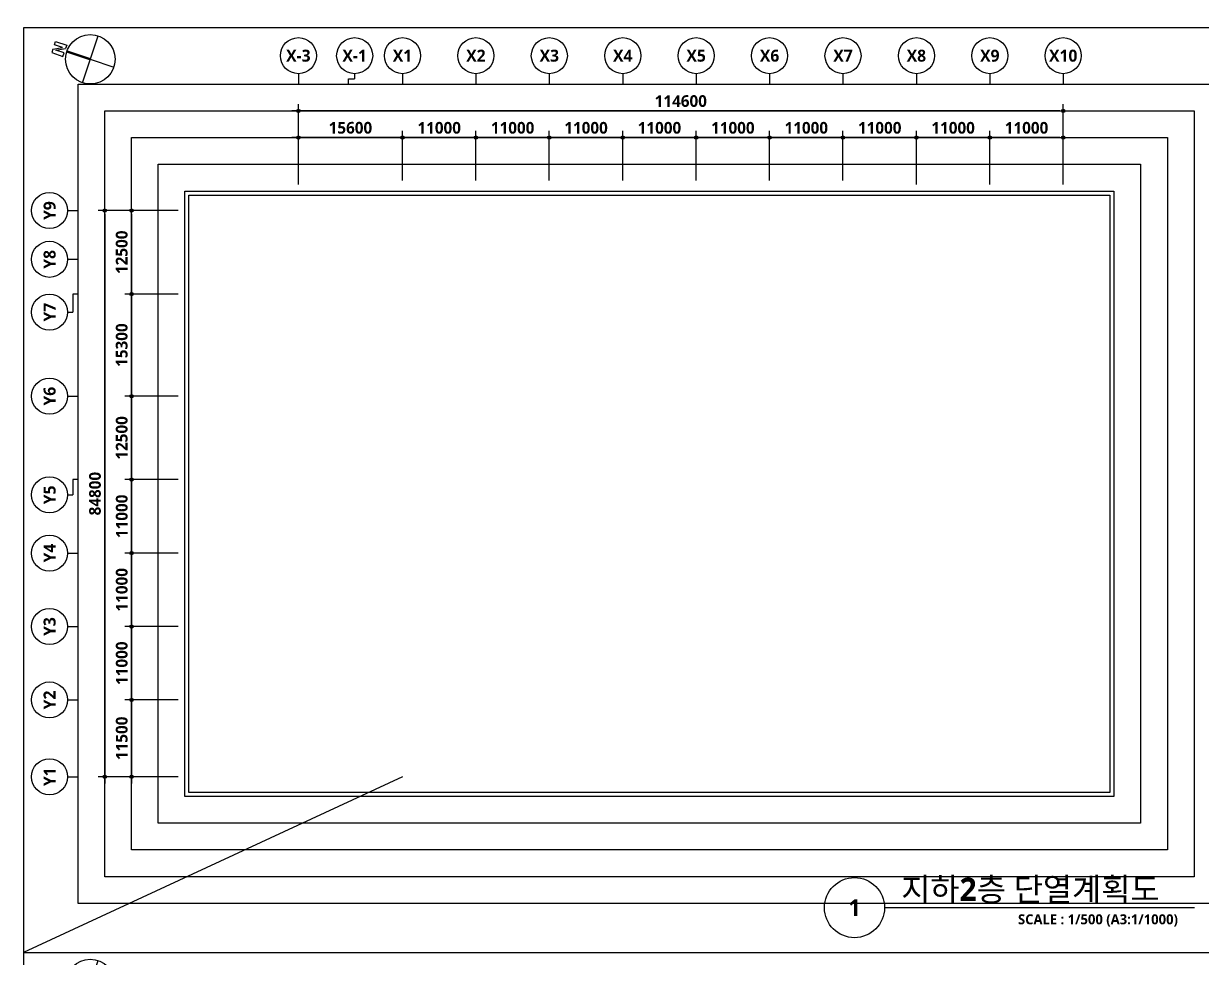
# Model space of a CAD drawing. Header units: millimetres. Extents: x 15454 to 832298, y 124519 to 402165.
# Drawn here: x 15454 to 191935, y 262288 to 402165 of the extents above; entities that cross this region are included whole.
import ezdxf
from ezdxf.enums import TextEntityAlignment as Align

# ---------------------------------------------------------------- set-up
doc = ezdxf.new("R2010")
doc.units = ezdxf.units.MM
doc.header["$LTSCALE"] = 300
doc.header["$MEASUREMENT"] = 0
doc.header["$PDSIZE"] = -5
doc.layers.get('0').update_dxf_attribs({"linetype": 'CONTINUOUS'})
doc.layers.get('Defpoints').update_dxf_attribs({"color": 161, "linetype": 'CONTINUOUS'})
for name, color, linetype in [('A-ANNO-GRA1', 7, 'CONTINUOUS'), ('A-ANNO-NORT', 7, 'CONTINUOUS'), ('A-ANNO-TEXT1', 7, 'CONTINUOUS'), ('A-ANNO-TITL', 7, 'CONTINUOUS'), ('A-ST-AXIS-BUB', 7, 'CONTINUOUS'), ('A-ST-AXIS-DIM', 7, 'CONTINUOUS'), ('AA-XXXX-TXT1', 2, 'CONTINUOUS'), ('X-SEC-종$0$A-ST-AXIS-BUB', 7, 'CONTINUOUS')]:
    doc.layers.add(name, color=color, linetype=linetype)
for name, color, linetype, plot in [('Defpoint', 161, 'CONTINUOUS', False), ('G(그리드1)', 185, 'CONTINUOUS', False), ('G(그리드2)', 235, 'CONTINUOUS', False)]:
    doc.layers.add(name, color=color, linetype=linetype, plot=plot)
doc.styles.add('SH_대대리576', font='')
doc.styles.add('SH_진천_나눔', font='')
doc.styles.get('SH_대대리576').set_extended_font_data('NanumGothic', bold=True)
doc.styles.get('SH_진천_나눔').set_extended_font_data('NanumGothic', bold=True)
doc.dimstyles.new('SHP 500', dxfattribs={"dimscale": 500, "dimtxt": 3.5, "dimasz": 1, "dimexe": 2, "dimexo": 2, "dimgap": 1, "dimtad": 1, "dimdec": 0, "dimzin": 0, "dimdsep": 46, "dimtxsty": 'SH_진천_나눔', "dimblk": 'DIMDOT', "dimcen": 0.09, "dimclrd": 256, "dimclre": 256, "dimclrt": 3, "dimadec": 0, "dimazin": 1, "dimtfac": 1, "dimtdec": 0, "dimtix": 1, "dimtmove": 2, "dimatfit": 0, "dimldrblk": 'DIMDOT', "dimfxl": 1, "dimtolj": 1, "dimtzin": 0, "dimlwd": -1, "dimlwe": -1, "dimarcsym": 0})

# ---------------------------------------------------------------- blocks, each defined once
blk = doc.blocks.new('dr-sy-018-D-M')
at = {"layer": 'A-ANNO-NORT'}
for p, q in [((-1, 16.4), (-2.5, 16.4)), ((-2.5, 16.4), (-2.5, 11.4)), ((-1, 16.4), (1, 12.8)), ((-1, 15.09), (1.05, 11.4)), ((-1, 11.4), (-1, 15.09)), ((1, 12.8), (1, 16.4)), ((1, 16.4), (2.5, 16.4)), ((2.5, 16.4), (2.5, 11.4)), ((-2.5, 11.4), (-1, 11.4)), ((2.5, 11.4), (1.05, 11.4)), ((-10.5, 0), (10.5, 0)), ((0, 0), (0, -10.5))]:
    blk.add_line(p, q, dxfattribs=at)
at = {"layer": 'A-ANNO-NORT', "const_width": 1}
blk.add_lwpolyline([(0, 10.5), (0, 0)], dxfattribs=at)
at = {"layer": 'A-ANNO-NORT'}
blk.add_circle((0, 0), 10.5, dxfattribs=at)
blk = doc.blocks.new('G$CBA52A250')
at = {"layer": 'A-ST-AXIS-BUB'}
for p, q in [((1177, 0), (1177, 525)), ((1177, 525), (1800, 525)), ((1800, 1050), (1800, 525))]:
    blk.add_line(p, q, dxfattribs=at)
blk.add_circle((1800, 2850), 1800, dxfattribs=at)
blk = doc.blocks.new('DIMDOT')
at = {"color": 0}
blk.add_line((-2, 0), (2, 0), dxfattribs=at)
for radius in [0.5, 0.25]:
    blk.add_circle((0, 0), radius, dxfattribs=at)
blk = doc.blocks.new('*D6740')
at = {"layer": 'A-ST-AXIS-DIM'}
for p, q in [((38629, 374153), (26629, 374153)), ((27629, 373653), (27629, 289853)), ((38629, 289353), (26629, 289353))]:
    blk.add_line(p, q, dxfattribs=at)
at = {"layer": 'Defpoints', "color": 0}
for p in [(39629, 374153), (27629, 289353), (39629, 289353)]:
    blk.add_point(p, dxfattribs=at)
at = {"layer": 'A-ST-AXIS-DIM', "linetype": 'ByBlock', "xscale": 500, "yscale": 500, "zscale": 500}
for p, rotation in [((27629, 374153), 90), ((27629, 289353), 270)]:
    blk.add_blockref('DIMDOT', p, dxfattribs=dict(at, rotation=rotation))
at = {"layer": 'A-ST-AXIS-DIM', "color": 3, "insert": (26163, 331753), "char_height": 1750, "attachment_point": 5, "rotation": 90, "style": 'SH_진천_나눔'}
blk.add_mtext('\\A1;84800', dxfattribs=at)
blk = doc.blocks.new('*D6741')
at = {"layer": 'A-ST-AXIS-DIM'}
for p, q in [((38629, 300853), (30629, 300853)), ((31629, 300353), (31629, 289853)), ((38629, 289353), (30629, 289353))]:
    blk.add_line(p, q, dxfattribs=at)
at = {"layer": 'Defpoints', "color": 0}
for p in [(39629, 300853), (31629, 289353), (39629, 289353)]:
    blk.add_point(p, dxfattribs=at)
at = {"layer": 'A-ST-AXIS-DIM', "linetype": 'ByBlock', "xscale": 500, "yscale": 500, "zscale": 500}
for p, rotation in [((31629, 300853), 90), ((31629, 289353), 270)]:
    blk.add_blockref('DIMDOT', p, dxfattribs=dict(at, rotation=rotation))
at = {"layer": 'A-ST-AXIS-DIM', "color": 3, "insert": (30167, 295103), "char_height": 1750, "attachment_point": 5, "rotation": 90, "style": 'SH_진천_나눔'}
blk.add_mtext('\\A1;11500', dxfattribs=at)
blk = doc.blocks.new('*D6742')
at = {"layer": 'A-ST-AXIS-DIM'}
for p, q in [((38629, 311853), (30629, 311853)), ((31629, 311353), (31629, 301353)), ((38629, 300853), (30629, 300853))]:
    blk.add_line(p, q, dxfattribs=at)
at = {"layer": 'Defpoints', "color": 0}
for p in [(39629, 311853), (31629, 300853), (39629, 300853)]:
    blk.add_point(p, dxfattribs=at)
at = {"layer": 'A-ST-AXIS-DIM', "linetype": 'ByBlock', "xscale": 500, "yscale": 500, "zscale": 500}
for p, rotation in [((31629, 311853), 90), ((31629, 300853), 270)]:
    blk.add_blockref('DIMDOT', p, dxfattribs=dict(at, rotation=rotation))
at = {"layer": 'A-ST-AXIS-DIM', "color": 3, "insert": (30169, 306353), "char_height": 1750, "attachment_point": 5, "rotation": 90, "style": 'SH_진천_나눔'}
blk.add_mtext('\\A1;11000', dxfattribs=at)
blk = doc.blocks.new('*D6743')
at = {"layer": 'A-ST-AXIS-DIM'}
for p, q in [((38629, 322853), (30629, 322853)), ((31629, 322353), (31629, 312353)), ((38629, 311853), (30629, 311853))]:
    blk.add_line(p, q, dxfattribs=at)
at = {"layer": 'Defpoints', "color": 0}
for p in [(39629, 322853), (31629, 311853), (39629, 311853)]:
    blk.add_point(p, dxfattribs=at)
at = {"layer": 'A-ST-AXIS-DIM', "linetype": 'ByBlock', "xscale": 500, "yscale": 500, "zscale": 500}
for p, rotation in [((31629, 322853), 90), ((31629, 311853), 270)]:
    blk.add_blockref('DIMDOT', p, dxfattribs=dict(at, rotation=rotation))
at = {"layer": 'A-ST-AXIS-DIM', "color": 3, "insert": (30169, 317353), "char_height": 1750, "attachment_point": 5, "rotation": 90, "style": 'SH_진천_나눔'}
blk.add_mtext('\\A1;11000', dxfattribs=at)
blk = doc.blocks.new('*D6744')
at = {"layer": 'A-ST-AXIS-DIM'}
for p, q in [((38629, 333853), (30629, 333853)), ((31629, 333353), (31629, 323353)), ((38629, 322853), (30629, 322853))]:
    blk.add_line(p, q, dxfattribs=at)
at = {"layer": 'Defpoints', "color": 0}
for p in [(39629, 333853), (31629, 322853), (39629, 322853)]:
    blk.add_point(p, dxfattribs=at)
at = {"layer": 'A-ST-AXIS-DIM', "linetype": 'ByBlock', "xscale": 500, "yscale": 500, "zscale": 500}
for p, rotation in [((31629, 333853), 90), ((31629, 322853), 270)]:
    blk.add_blockref('DIMDOT', p, dxfattribs=dict(at, rotation=rotation))
at = {"layer": 'A-ST-AXIS-DIM', "color": 3, "insert": (30169, 328353), "char_height": 1750, "attachment_point": 5, "rotation": 90, "style": 'SH_진천_나눔'}
blk.add_mtext('\\A1;11000', dxfattribs=at)
blk = doc.blocks.new('*D6745')
at = {"layer": 'A-ST-AXIS-DIM'}
for p, q in [((38629, 346353), (30629, 346353)), ((31629, 345853), (31629, 334353)), ((38629, 333853), (30629, 333853))]:
    blk.add_line(p, q, dxfattribs=at)
at = {"layer": 'Defpoints', "color": 0}
for p in [(39629, 346353), (31629, 333853), (39629, 333853)]:
    blk.add_point(p, dxfattribs=at)
at = {"layer": 'A-ST-AXIS-DIM', "linetype": 'ByBlock', "xscale": 500, "yscale": 500, "zscale": 500}
for p, rotation in [((31629, 346353), 90), ((31629, 333853), 270)]:
    blk.add_blockref('DIMDOT', p, dxfattribs=dict(at, rotation=rotation))
at = {"layer": 'A-ST-AXIS-DIM', "color": 3, "insert": (30165, 340103), "char_height": 1750, "attachment_point": 5, "rotation": 90, "style": 'SH_진천_나눔'}
blk.add_mtext('\\A1;12500', dxfattribs=at)
blk = doc.blocks.new('*D6746')
at = {"layer": 'A-ST-AXIS-DIM'}
for p, q in [((38629, 361653), (30629, 361653)), ((31629, 361153), (31629, 346853)), ((38629, 346353), (30629, 346353))]:
    blk.add_line(p, q, dxfattribs=at)
at = {"layer": 'Defpoints', "color": 0}
for p in [(39629, 361653), (31629, 346353), (39629, 346353)]:
    blk.add_point(p, dxfattribs=at)
at = {"layer": 'A-ST-AXIS-DIM', "linetype": 'ByBlock', "xscale": 500, "yscale": 500, "zscale": 500}
for p, rotation in [((31629, 361653), 90), ((31629, 346353), 270)]:
    blk.add_blockref('DIMDOT', p, dxfattribs=dict(at, rotation=rotation))
at = {"layer": 'A-ST-AXIS-DIM', "color": 3, "insert": (30163, 354003), "char_height": 1750, "attachment_point": 5, "rotation": 90, "style": 'SH_진천_나눔'}
blk.add_mtext('\\A1;15300', dxfattribs=at)
blk = doc.blocks.new('*D6747')
at = {"layer": 'A-ST-AXIS-DIM'}
for p, q in [((38629, 374153), (30629, 374153)), ((31629, 373653), (31629, 362153)), ((38629, 361653), (30629, 361653))]:
    blk.add_line(p, q, dxfattribs=at)
at = {"layer": 'Defpoints', "color": 0}
for p in [(39629, 374153), (31629, 361653), (39629, 361653)]:
    blk.add_point(p, dxfattribs=at)
at = {"layer": 'A-ST-AXIS-DIM', "linetype": 'ByBlock', "xscale": 500, "yscale": 500, "zscale": 500}
for p, rotation in [((31629, 374153), 90), ((31629, 361653), 270)]:
    blk.add_blockref('DIMDOT', p, dxfattribs=dict(at, rotation=rotation))
at = {"layer": 'A-ST-AXIS-DIM', "color": 3, "insert": (30165, 367903), "char_height": 1750, "attachment_point": 5, "rotation": 90, "style": 'SH_진천_나눔'}
blk.add_mtext('\\A1;12500', dxfattribs=at)
blk = doc.blocks.new('*D6748')
at = {"layer": 'A-ST-AXIS-DIM'}
for p, q in [((56629, 378081), (56629, 390081)), ((171229, 378081), (171229, 390081)), ((170729, 389081), (57129, 389081))]:
    blk.add_line(p, q, dxfattribs=at)
at = {"layer": 'Defpoints', "color": 0}
for p in [(56629, 389081), (56629, 377081), (171229, 377081)]:
    blk.add_point(p, dxfattribs=at)
at = {"layer": 'A-ST-AXIS-DIM', "linetype": 'ByBlock', "xscale": 500, "yscale": 500, "zscale": 500, "rotation": 180}
blk.add_blockref('DIMDOT', (56629, 389081), dxfattribs=at)
at = {"layer": 'A-ST-AXIS-DIM', "linetype": 'ByBlock', "xscale": 500, "yscale": 500, "zscale": 500}
blk.add_blockref('DIMDOT', (171229, 389081), dxfattribs=at)
at = {"layer": 'A-ST-AXIS-DIM', "color": 3, "insert": (113929, 390547), "char_height": 1750, "attachment_point": 5, "style": 'SH_진천_나눔'}
blk.add_mtext('\\A1;114600', dxfattribs=at)
blk = doc.blocks.new('*D6749')
at = {"layer": 'A-ST-AXIS-DIM'}
for p, q in [((72229, 378681), (72229, 386081)), ((82729, 385081), (72729, 385081)), ((83229, 378681), (83229, 386081))]:
    blk.add_line(p, q, dxfattribs=at)
at = {"layer": 'Defpoints', "color": 0}
for p in [(72229, 385081), (72229, 377681), (83229, 377681)]:
    blk.add_point(p, dxfattribs=at)
at = {"layer": 'A-ST-AXIS-DIM', "linetype": 'ByBlock', "xscale": 500, "yscale": 500, "zscale": 500, "rotation": 180}
blk.add_blockref('DIMDOT', (72229, 385081), dxfattribs=at)
at = {"layer": 'A-ST-AXIS-DIM', "linetype": 'ByBlock', "xscale": 500, "yscale": 500, "zscale": 500}
blk.add_blockref('DIMDOT', (83229, 385081), dxfattribs=at)
at = {"layer": 'A-ST-AXIS-DIM', "color": 3, "insert": (77729, 386541), "char_height": 1750, "attachment_point": 5, "style": 'SH_진천_나눔'}
blk.add_mtext('\\A1;11000', dxfattribs=at)
blk = doc.blocks.new('*D6750')
at = {"layer": 'A-ST-AXIS-DIM'}
for p, q in [((83229, 378681), (83229, 386081)), ((93729, 385081), (83729, 385081)), ((94229, 378681), (94229, 386081))]:
    blk.add_line(p, q, dxfattribs=at)
at = {"layer": 'Defpoints', "color": 0}
for p in [(83229, 385081), (83229, 377681), (94229, 377681)]:
    blk.add_point(p, dxfattribs=at)
at = {"layer": 'A-ST-AXIS-DIM', "linetype": 'ByBlock', "xscale": 500, "yscale": 500, "zscale": 500, "rotation": 180}
blk.add_blockref('DIMDOT', (83229, 385081), dxfattribs=at)
at = {"layer": 'A-ST-AXIS-DIM', "linetype": 'ByBlock', "xscale": 500, "yscale": 500, "zscale": 500}
blk.add_blockref('DIMDOT', (94229, 385081), dxfattribs=at)
at = {"layer": 'A-ST-AXIS-DIM', "color": 3, "insert": (88729, 386541), "char_height": 1750, "attachment_point": 5, "style": 'SH_진천_나눔'}
blk.add_mtext('\\A1;11000', dxfattribs=at)
blk = doc.blocks.new('*D6751')
at = {"layer": 'A-ST-AXIS-DIM'}
for p, q in [((94229, 378681), (94229, 386081)), ((104729, 385081), (94729, 385081)), ((105229, 378681), (105229, 386081))]:
    blk.add_line(p, q, dxfattribs=at)
at = {"layer": 'Defpoints', "color": 0}
for p in [(94229, 385081), (94229, 377681), (105229, 377681)]:
    blk.add_point(p, dxfattribs=at)
at = {"layer": 'A-ST-AXIS-DIM', "linetype": 'ByBlock', "xscale": 500, "yscale": 500, "zscale": 500, "rotation": 180}
blk.add_blockref('DIMDOT', (94229, 385081), dxfattribs=at)
at = {"layer": 'A-ST-AXIS-DIM', "linetype": 'ByBlock', "xscale": 500, "yscale": 500, "zscale": 500}
blk.add_blockref('DIMDOT', (105229, 385081), dxfattribs=at)
at = {"layer": 'A-ST-AXIS-DIM', "color": 3, "insert": (99729, 386541), "char_height": 1750, "attachment_point": 5, "style": 'SH_진천_나눔'}
blk.add_mtext('\\A1;11000', dxfattribs=at)
blk = doc.blocks.new('*D6752')
at = {"layer": 'A-ST-AXIS-DIM'}
for p, q in [((105229, 378681), (105229, 386081)), ((115729, 385081), (105729, 385081)), ((116229, 378681), (116229, 386081))]:
    blk.add_line(p, q, dxfattribs=at)
at = {"layer": 'Defpoints', "color": 0}
for p in [(105229, 385081), (105229, 377681), (116229, 377681)]:
    blk.add_point(p, dxfattribs=at)
at = {"layer": 'A-ST-AXIS-DIM', "linetype": 'ByBlock', "xscale": 500, "yscale": 500, "zscale": 500, "rotation": 180}
blk.add_blockref('DIMDOT', (105229, 385081), dxfattribs=at)
at = {"layer": 'A-ST-AXIS-DIM', "linetype": 'ByBlock', "xscale": 500, "yscale": 500, "zscale": 500}
blk.add_blockref('DIMDOT', (116229, 385081), dxfattribs=at)
at = {"layer": 'A-ST-AXIS-DIM', "color": 3, "insert": (110729, 386541), "char_height": 1750, "attachment_point": 5, "style": 'SH_진천_나눔'}
blk.add_mtext('\\A1;11000', dxfattribs=at)
blk = doc.blocks.new('*D6753')
at = {"layer": 'A-ST-AXIS-DIM'}
for p, q in [((116229, 378681), (116229, 386081)), ((126729, 385081), (116729, 385081)), ((127229, 378681), (127229, 386081))]:
    blk.add_line(p, q, dxfattribs=at)
at = {"layer": 'Defpoints', "color": 0}
for p in [(116229, 385081), (116229, 377681), (127229, 377681)]:
    blk.add_point(p, dxfattribs=at)
at = {"layer": 'A-ST-AXIS-DIM', "linetype": 'ByBlock', "xscale": 500, "yscale": 500, "zscale": 500, "rotation": 180}
blk.add_blockref('DIMDOT', (116229, 385081), dxfattribs=at)
at = {"layer": 'A-ST-AXIS-DIM', "linetype": 'ByBlock', "xscale": 500, "yscale": 500, "zscale": 500}
blk.add_blockref('DIMDOT', (127229, 385081), dxfattribs=at)
at = {"layer": 'A-ST-AXIS-DIM', "color": 3, "insert": (121729, 386541), "char_height": 1750, "attachment_point": 5, "style": 'SH_진천_나눔'}
blk.add_mtext('\\A1;11000', dxfattribs=at)
blk = doc.blocks.new('*D6754')
at = {"layer": 'A-ST-AXIS-DIM'}
for p, q in [((127229, 378681), (127229, 386081)), ((137729, 385081), (127729, 385081)), ((138229, 378681), (138229, 386081))]:
    blk.add_line(p, q, dxfattribs=at)
at = {"layer": 'Defpoints', "color": 0}
for p in [(127229, 385081), (127229, 377681), (138229, 377681)]:
    blk.add_point(p, dxfattribs=at)
at = {"layer": 'A-ST-AXIS-DIM', "linetype": 'ByBlock', "xscale": 500, "yscale": 500, "zscale": 500, "rotation": 180}
blk.add_blockref('DIMDOT', (127229, 385081), dxfattribs=at)
at = {"layer": 'A-ST-AXIS-DIM', "linetype": 'ByBlock', "xscale": 500, "yscale": 500, "zscale": 500}
blk.add_blockref('DIMDOT', (138229, 385081), dxfattribs=at)
at = {"layer": 'A-ST-AXIS-DIM', "color": 3, "insert": (132729, 386541), "char_height": 1750, "attachment_point": 5, "style": 'SH_진천_나눔'}
blk.add_mtext('\\A1;11000', dxfattribs=at)
blk = doc.blocks.new('*D6755')
at = {"layer": 'A-ST-AXIS-DIM'}
for p, q in [((138229, 378681), (138229, 386081)), ((148729, 385081), (138729, 385081)), ((149229, 378081), (149229, 386081))]:
    blk.add_line(p, q, dxfattribs=at)
at = {"layer": 'Defpoints', "color": 0}
for p in [(138229, 385081), (138229, 377681), (149229, 377081)]:
    blk.add_point(p, dxfattribs=at)
at = {"layer": 'A-ST-AXIS-DIM', "linetype": 'ByBlock', "xscale": 500, "yscale": 500, "zscale": 500, "rotation": 180}
blk.add_blockref('DIMDOT', (138229, 385081), dxfattribs=at)
at = {"layer": 'A-ST-AXIS-DIM', "linetype": 'ByBlock', "xscale": 500, "yscale": 500, "zscale": 500}
blk.add_blockref('DIMDOT', (149229, 385081), dxfattribs=at)
at = {"layer": 'A-ST-AXIS-DIM', "color": 3, "insert": (143729, 386541), "char_height": 1750, "attachment_point": 5, "style": 'SH_진천_나눔'}
blk.add_mtext('\\A1;11000', dxfattribs=at)
blk = doc.blocks.new('*D6756')
at = {"layer": 'A-ST-AXIS-DIM'}
for p, q in [((149229, 378081), (149229, 386081)), ((159729, 385081), (149729, 385081)), ((160229, 378081), (160229, 386081))]:
    blk.add_line(p, q, dxfattribs=at)
at = {"layer": 'Defpoints', "color": 0}
for p in [(149229, 385081), (149229, 377081), (160229, 377081)]:
    blk.add_point(p, dxfattribs=at)
at = {"layer": 'A-ST-AXIS-DIM', "linetype": 'ByBlock', "xscale": 500, "yscale": 500, "zscale": 500, "rotation": 180}
blk.add_blockref('DIMDOT', (149229, 385081), dxfattribs=at)
at = {"layer": 'A-ST-AXIS-DIM', "linetype": 'ByBlock', "xscale": 500, "yscale": 500, "zscale": 500}
blk.add_blockref('DIMDOT', (160229, 385081), dxfattribs=at)
at = {"layer": 'A-ST-AXIS-DIM', "color": 3, "insert": (154729, 386541), "char_height": 1750, "attachment_point": 5, "style": 'SH_진천_나눔'}
blk.add_mtext('\\A1;11000', dxfattribs=at)
blk = doc.blocks.new('*D6757')
at = {"layer": 'A-ST-AXIS-DIM'}
for p, q in [((160229, 378081), (160229, 386081)), ((170729, 385081), (160729, 385081)), ((171229, 378081), (171229, 386081))]:
    blk.add_line(p, q, dxfattribs=at)
at = {"layer": 'Defpoints', "color": 0}
for p in [(160229, 385081), (160229, 377081), (171229, 377081)]:
    blk.add_point(p, dxfattribs=at)
at = {"layer": 'A-ST-AXIS-DIM', "linetype": 'ByBlock', "xscale": 500, "yscale": 500, "zscale": 500, "rotation": 180}
blk.add_blockref('DIMDOT', (160229, 385081), dxfattribs=at)
at = {"layer": 'A-ST-AXIS-DIM', "linetype": 'ByBlock', "xscale": 500, "yscale": 500, "zscale": 500}
blk.add_blockref('DIMDOT', (171229, 385081), dxfattribs=at)
at = {"layer": 'A-ST-AXIS-DIM', "color": 3, "insert": (165729, 386541), "char_height": 1750, "attachment_point": 5, "style": 'SH_진천_나눔'}
blk.add_mtext('\\A1;11000', dxfattribs=at)
blk = doc.blocks.new('*D6758')
at = {"layer": 'A-ST-AXIS-DIM'}
for p, q in [((56629, 378681), (56629, 386081)), ((71729, 385081), (57129, 385081)), ((72229, 378681), (72229, 386081))]:
    blk.add_line(p, q, dxfattribs=at)
at = {"layer": 'Defpoints', "color": 0}
for p in [(56629, 385081), (56629, 377681), (72229, 377681)]:
    blk.add_point(p, dxfattribs=at)
at = {"layer": 'A-ST-AXIS-DIM', "linetype": 'ByBlock', "xscale": 500, "yscale": 500, "zscale": 500, "rotation": 180}
blk.add_blockref('DIMDOT', (56629, 385081), dxfattribs=at)
at = {"layer": 'A-ST-AXIS-DIM', "linetype": 'ByBlock', "xscale": 500, "yscale": 500, "zscale": 500}
blk.add_blockref('DIMDOT', (72229, 385081), dxfattribs=at)
at = {"layer": 'A-ST-AXIS-DIM', "color": 3, "insert": (64429, 386547), "char_height": 1750, "attachment_point": 5, "style": 'SH_진천_나눔'}
blk.add_mtext('\\A1;15600', dxfattribs=at)
blk = doc.blocks.new('A-ST-AXIS-BUB-1')
at = {"layer": 'A-ST-AXIS-BUB'}
blk.add_line((0, 350), (0, 0), dxfattribs=at)
blk.add_circle((0, 950), 600, dxfattribs=at)
blk = doc.blocks.new('A-ST-AXIS-BUB-2')
at = {"layer": 'X-SEC-종$0$A-ST-AXIS-BUB'}
blk.add_line((1800, 1050, -103000), (1800, 525, -103000), dxfattribs=at)
at = {"layer": 'X-SEC-종$0$A-ST-AXIS-BUB', "elevation": -103000}
blk.add_lwpolyline([(3323, 0), (3323, 525), (1800, 525)], dxfattribs=at)
at = {"layer": 'X-SEC-종$0$A-ST-AXIS-BUB'}
blk.add_circle((1800, 2850, -103000), 1800, dxfattribs=at)
blk = doc.blocks.new('*U4373')
at = {"layer": 'A-ANNO-TITL'}
blk.add_line((0, 0), (4647, 0), dxfattribs=at)
blk.add_circle((-450, 0), 450, dxfattribs=at)
at = {"layer": 'AA-XXXX-TXT1', "style": 'SH_진천_나눔'}
blk.add_attdef('DWG.TITLE', (250, 100), '', height=350, dxfattribs=at)
at = {"layer": 'AA-XXXX-TXT1', "color": 7, "style": 'SH_진천_나눔'}
blk.add_attdef('NO1', text='', height=300, dxfattribs=at).set_placement((-450, 0), align=Align.MIDDLE)
at = {"layer": 'AA-XXXX-TXT1', "style": 'SH_진천_나눔'}
blk.add_attdef('SCALE', text='', height=150, dxfattribs=at).set_placement((4397, -100), align=Align.TOP_RIGHT)

msp = doc.modelspace()

# ---------------------------------------------------------------- linework, layer by layer
at = {"layer": 'A-ANNO-GRA1'}
msp.add_line((15454, 263019), (370454, 263019), dxfattribs=at)
at = {"layer": 'Defpoint'}
msp.add_lwpolyline([(15454, 124519), (370454, 124519), (370454, 401519), (15454, 401519)], close=True, dxfattribs=at)
at = {"layer": 'G(그리드1)'}
msp.add_line((72229, 289352.9), (15454, 263019), dxfattribs=at)
for points in [[(23629, 393081.5), (194829, 393081.5), (194829, 270381.5), (23629, 270381.5)], [(27629, 389081.5), (190829, 389081.5), (190829, 274381.5), (27629, 274381.5)], [(31629, 385081.5), (186829, 385081.5), (186829, 278381.5), (31629, 278381.5)], [(35629, 381081.5), (182829, 381081.5), (182829, 282381.5), (35629, 282381.5)], [(39629, 377081.5), (178829, 377081.5), (178829, 286381.5), (39629, 286381.5)]]:
    msp.add_lwpolyline(points, close=True, dxfattribs=at)
at = {"layer": 'G(그리드2)'}
msp.add_lwpolyline([(40229, 376481.5), (178229, 376481.5), (178229, 286981.5), (40229, 286981.5)], close=True, dxfattribs=at)
at = {"layer": 'X-SEC-종$0$A-ST-AXIS-BUB'}
msp.add_line((22054, 358937.3), (22841.5, 358937.3), dxfattribs=at)
msp.add_lwpolyline([(23629, 361652.9), (22841.5, 361652.9), (22841.5, 358937.3)], dxfattribs=at)
msp.add_circle((19354, 358937.3), 2700, dxfattribs=at)

# ---------------------------------------------------------------- block references
at = {"xscale": 1.5, "yscale": 1.5, "zscale": 1.5}
msp.add_blockref('G$CBA52A250', (62363.3, 393081.5), dxfattribs=at)
ref = msp.add_blockref('*U4373', (144449, 269748.6), dxfattribs=dict(xscale=10, yscale=10, zscale=10))
ref.add_attrib('SCALE', 'SCALE : 1/500 (A3:1/1000)', dxfattribs={"layer": 'A-ANNO-TITL', "height": 1500, "style": 'SH_진천_나눔'}).set_placement((188416, 268748.6), align=Align.TOP_RIGHT)
ref.add_attrib('DWG.TITLE', '지하2층 단열계획도', (146949, 270748.6), dxfattribs={"layer": 'A-ANNO-TITL', "height": 3479.08, "style": 'SH_진천_나눔'})
ref.add_attrib('NO1', '1', dxfattribs={"layer": 'A-ANNO-TITL', "color": 7, "height": 2500, "style": 'SH_진천_나눔'}).set_placement((139949, 269748.6), align=Align.MIDDLE)
at = {"layer": 'A-ANNO-NORT', "xscale": 352.8000000000371, "yscale": 352.8000000000371, "zscale": 352.8000000000371, "rotation": 71.5319309375383}
for p in [(25454, 396819), (25454, 258319)]:
    msp.add_blockref('dr-sy-018-D-M', p, dxfattribs=at)
at = {"layer": 'A-ST-AXIS-BUB', "xscale": 4.5, "yscale": 4.5, "zscale": 4.5}
for p in [(56629, 393081.5), (72229, 393081.5), (83229, 393081.5), (94229, 393081.5), (105229, 393081.5), (116229, 393081.5), (127229, 393081.5), (138229, 393081.5), (149229, 393081.5), (160229, 393081.5), (171229, 393081.5)]:
    msp.add_blockref('A-ST-AXIS-BUB-1', p, dxfattribs=at)
at = {"layer": 'A-ST-AXIS-BUB'}
for name, p, xscale, yscale, zscale, rotation in [('A-ST-AXIS-BUB-1', (23629, 374152.9), 4.5, 4.5, 4.5, 90), ('A-ST-AXIS-BUB-1', (23629, 366852.9), 4.5, 4.5, 4.5, 90), ('A-ST-AXIS-BUB-1', (23629, 346352.9), 4.5, 4.5, 4.5, 90), ('A-ST-AXIS-BUB-2', (23629, 328868.6), 1.5, 1.5, 1.5, 90.00000000000001), ('A-ST-AXIS-BUB-1', (23629, 322852.9), 4.5, 4.5, 4.5, 90), ('A-ST-AXIS-BUB-1', (23629, 311852.9), 4.5, 4.5, 4.5, 90), ('A-ST-AXIS-BUB-1', (23629, 300852.9), 4.5, 4.5, 4.5, 90), ('A-ST-AXIS-BUB-1', (23629, 289352.9), 4.5, 4.5, 4.5, 90)]:
    msp.add_blockref(name, p, dxfattribs=dict(at, xscale=xscale, yscale=yscale, zscale=zscale, rotation=rotation))

# ---------------------------------------------------------------- texts
at = {"layer": 'A-ANNO-TEXT1', "style": 'SH_대대리576'}
for s, p in [('X-3', (56629, 397356.5)), ('X-1', (65063.3, 397356.5)), ('X1', (72229, 397356.5)), ('X2', (83229, 397356.5)), ('X3', (94229, 397356.5)), ('X4', (105229, 397356.5)), ('X5', (116229, 397356.5)), ('X6', (127229, 397356.5)), ('X7', (138229, 397356.5)), ('X8', (149229, 397356.5)), ('X9', (160229, 397356.5)), ('X10', (171229, 397356.5))]:
    msp.add_text(s, height=1800, dxfattribs=at).set_placement(p, align=Align.MIDDLE_CENTER)
for s, p in [('Y9', (19354, 374152.9)), ('Y8', (19354, 366852.9)), ('Y7', (19354, 358937.3)), ('Y6', (19354, 346352.9)), ('Y5', (19354, 331568.6)), ('Y4', (19354, 322852.9)), ('Y3', (19354, 311852.9)), ('Y2', (19354, 300852.9)), ('Y1', (19354, 289352.9))]:
    msp.add_text(s, height=1800, rotation=90, dxfattribs=at).set_placement(p, align=Align.MIDDLE_CENTER)

# ---------------------------------------------------------------- dimensions: what is measured, and where the dimension line sits
at = {"layer": 'A-ST-AXIS-DIM'}
for base, p1, p2, picture, middle in [((56629, 389081.5), (171229, 377081.5), (56629, 377081.5), '*D6748', (113929, 390547.2)), ((56629, 385081.5), (72229, 377681.5), (56629, 377681.5), '*D6758', (64429, 386547.2)), ((72229, 385081.5), (83229, 377681.5), (72229, 377681.5), '*D6749', (77729, 386541)), ((83229, 385081.5), (94229, 377681.5), (83229, 377681.5), '*D6750', (88729, 386541)), ((94229, 385081.5), (105229, 377681.5), (94229, 377681.5), '*D6751', (99729, 386541)), ((105229, 385081.5), (116229, 377681.5), (105229, 377681.5), '*D6752', (110729, 386541)), ((116229, 385081.5), (127229, 377681.5), (116229, 377681.5), '*D6753', (121729, 386541)), ((127229, 385081.5), (138229, 377681.5), (127229, 377681.5), '*D6754', (132729, 386541)), ((138229, 385081.5), (149229, 377081.5), (138229, 377681.5), '*D6755', (143729, 386541)), ((149229, 385081.5), (160229, 377081.5), (149229, 377081.5), '*D6756', (154729, 386541)), ((160229, 385081.5), (171229, 377081.5), (160229, 377081.5), '*D6757', (165729, 386541))]:
    dim = msp.add_linear_dim(base=base, p1=p1, p2=p2, dimstyle='SHP 500', override={"dimtxsty": 'SH_진천_나눔', "dimldrblk": 'DIMDOT'}, dxfattribs=at)
    dim.commit()
    dim.dimension.update_dxf_attribs({"geometry": picture, "text_midpoint": middle})
for base, p1, p2, picture, middle in [((27629, 289352.9), (39629, 374152.9), (39629, 289352.9), '*D6740', (26163.3, 331752.9)), ((31629, 361652.9), (39629, 374152.9), (39629, 361652.9), '*D6747', (30164.5, 367902.9)), ((31629, 346352.9), (39629, 361652.9), (39629, 346352.9), '*D6746', (30163.3, 354002.9)), ((31629, 333852.9), (39629, 346352.9), (39629, 333852.9), '*D6745', (30164.5, 340102.9)), ((31629, 322852.9), (39629, 333852.9), (39629, 322852.9), '*D6744', (30169.5, 328352.9)), ((31629, 311852.9), (39629, 322852.9), (39629, 311852.9), '*D6743', (30169.5, 317352.9)), ((31629, 300852.9), (39629, 311852.9), (39629, 300852.9), '*D6742', (30169.5, 306352.9)), ((31629, 289352.9), (39629, 300852.9), (39629, 289352.9), '*D6741', (30167, 295102.9))]:
    dim = msp.add_linear_dim(base=base, p1=p1, p2=p2, angle=90, dimstyle='SHP 500', override={"dimtxsty": 'SH_진천_나눔', "dimldrblk": 'DIMDOT'}, dxfattribs=at)
    dim.commit()
    dim.dimension.update_dxf_attribs({"geometry": picture, "text_midpoint": middle})

doc.saveas('drawing.dxf')
